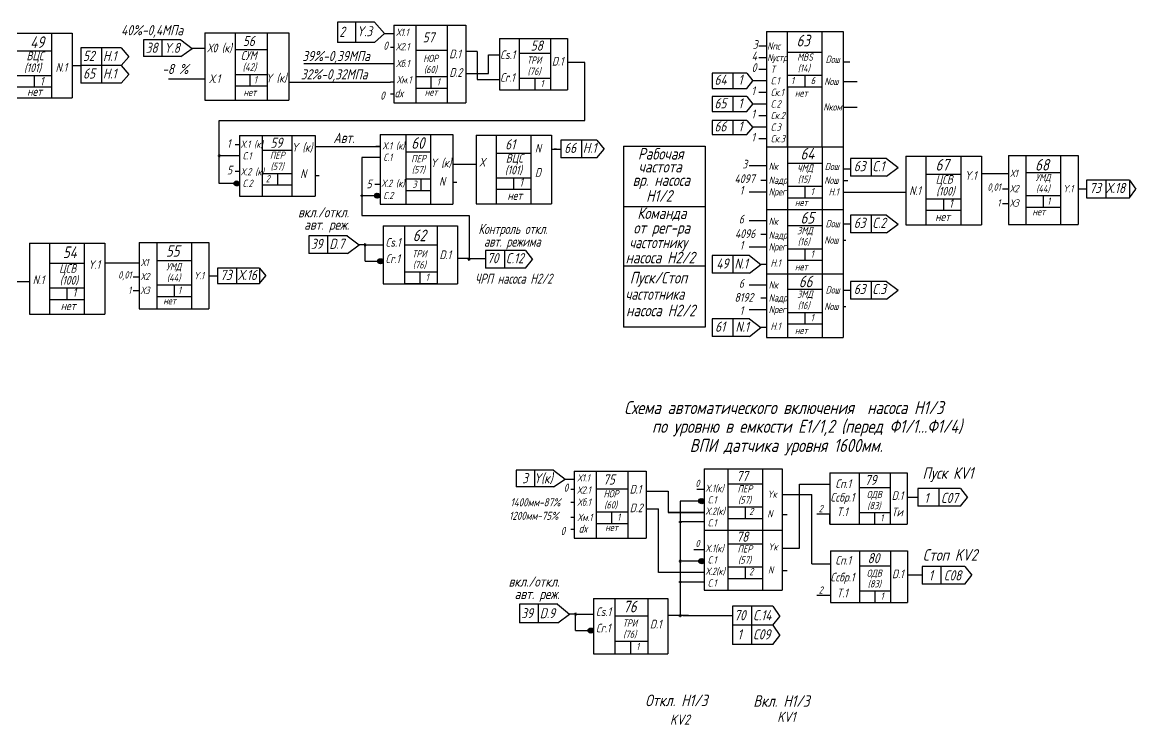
# Model space of a CAD drawing. Header units: millimetres. Extents: x -1319 to 706, y 709 to 3169.
# Drawn here: x -265.9 to 118.5, y 1019.6 to 1262.1 of the extents above; entities that cross this region are included whole.
import ezdxf

# ---------------------------------------------------------------- set-up
doc = ezdxf.new("R2010")
doc.units = ezdxf.units.MM
doc.layers.add('Предохр - 30', color=3, linetype='Continuous', lineweight=30)
doc.layers.add('Текст', color=7, linetype='Continuous', lineweight=50)
doc.styles.add('GOST тип А', font='GOST_A.TTF', dxfattribs={"oblique": 15})
doc.styles.add('АСУТП', font='GOST_A.TTF', dxfattribs={"oblique": 15, "height": 2.5})

msp = doc.modelspace()

# ---------------------------------------------------------------- hatches: boundary and pattern name
h = msp.add_hatch(color=7)
edge = h.paths.add_edge_path()
edge.add_arc((-197.88, 1216.03), 0.2, 0, 360)
for points in [[(-192.93, 1206.51, 1), (-190.95, 1206.51, 1)], [(-192.9, 1206.47, 1), (-190.92, 1206.47, 1)], [(-192.9, 1206.47, 1), (-190.92, 1206.47, 1)], [(-192.9, 1206.47, 1), (-190.92, 1206.47, 1)], [(-144.42, 1202.26, 1), (-142.44, 1202.26, 1)], [(-144.42, 1202.26, 1), (-142.44, 1202.26, 1)], [(-144.42, 1202.26, 1), (-142.44, 1202.26, 1)], [(-144.42, 1202.26, 1), (-142.44, 1202.26, 1)], [(-143.36, 1179.63, 1), (-141.38, 1179.63, 1)], [(-143.36, 1179.63, 1), (-141.38, 1179.63, 1)], [(-143.27, 1179.68, 1), (-141.29, 1179.68, 1)], [(-143.27, 1179.68, 1), (-141.29, 1179.68, 1)], [(-32.47, 1096.84, 1), (-30.49, 1096.84, 1)], [(-32.47, 1096.84, 1), (-30.49, 1096.84, 1)], [(-30.45, 1096.79, 1), (-32.21, 1096.79, 1)], [(-32.47, 1076.1, 1), (-30.49, 1076.1, 1)], [(-32.47, 1076.1, 1), (-30.49, 1076.1, 1)], [(-30.45, 1076.06, 1), (-32.21, 1076.06, 1)], [(-70.7, 1052.12, 1), (-68.72, 1052.12, 1)], [(-70.7, 1052.12, 1), (-68.72, 1052.12, 1)], [(-70.61, 1052.16, 1), (-68.63, 1052.16, 1)], [(-70.61, 1052.16, 1), (-68.63, 1052.16, 1)]]:
    msp.add_hatch(color=7).paths.add_polyline_path(points)
h = msp.add_hatch(color=7)
edge = h.paths.add_edge_path()
edge.add_arc((-147.55, 1185.29), 0.2, 0, 360)
h = msp.add_hatch(color=7)
edge = h.paths.add_edge_path()
edge.add_arc((-38.72, 1089.6), 0.2, 0, 360)
h = msp.add_hatch(color=7)
edge = h.paths.add_edge_path()
edge.add_arc((-38.72, 1076.06), 0.2, 0, 360)
h = msp.add_hatch(color=7)
edge = h.paths.add_edge_path()
edge.add_arc((-38.72, 1068.86), 0.2, 0, 360)
h = msp.add_hatch(color=7)
edge = h.paths.add_edge_path()
edge.add_arc((-74.85, 1057.78), 0.2, 0, 360)
h = msp.add_hatch(color=7)
edge = h.paths.add_edge_path()
edge.add_arc((-38.76, 1057.27), 0.2, 0, 360)

# ---------------------------------------------------------------- linework, layer by layer
at = {"color": 7}
for p, q in [((-144.24, 1262.12), (-157.1, 1262.12)), ((-157.1, 1262.12), (-157.1, 1255.17)), ((-150.81, 1262.12), (-150.81, 1255.17)), ((-144.24, 1262.12), (-140.78, 1258.24)), ((-130.03, 1261.09), (-130.03, 1234.3)), ((-119.16, 1261.09), (-119.16, 1234.3)), ((-255.76, 1258.41), (-255.76, 1236.05)), ((-192.44, 1258.47), (-192.44, 1235.23)), ((-181.37, 1258.47), (-181.37, 1235.23)), ((-173.85, 1258.47), (-173.85, 1243.47)), ((-144.24, 1255.17), (-140.78, 1258.24)), ((-140.78, 1258.24), (-137.59, 1258.24)), ((-1.7, 1219.16), (-1.7, 1258.93)), ((10.3, 1219.16), (10.3, 1258.93)), ((-231.74, 1253.26), (-245.72, 1253.26)), ((-245.72, 1253.26), (-245.72, 1247.18)), ((-231.74, 1253.26), (-245.72, 1253.26)), ((-238.53, 1253.26), (-238.53, 1247.18)), ((-231.74, 1253.26), (-229.08, 1250.22)), ((-211.18, 1256.06), (-224.03, 1256.06)), ((-224.03, 1256.06), (-224.03, 1250.31)), ((-217.75, 1256.06), (-217.75, 1250.31)), ((-211.18, 1256.06), (-207.2, 1253.02)), ((-144.24, 1255.17), (-157.1, 1255.17)), ((-137.59, 1253.4), (-138.73, 1253.4)), ((-94.29, 1256.57), (-94.29, 1238.79)), ((-83.55, 1256.57), (-83.55, 1238.79)), ((-8.94, 1253.85), (-11.63, 1253.85)), ((-267.76, 1252.27), (-255.76, 1252.27)), ((-231.74, 1247.18), (-229.08, 1250.22)), ((-211.18, 1250.31), (-224.03, 1250.31)), ((-211.18, 1250.31), (-207.2, 1253.02)), ((-202.83, 1253.02), (-207.2, 1253.02)), ((-192.44, 1252.77), (-181.37, 1252.77)), ((-130.03, 1252.5), (-119.16, 1252.5)), ((-108.82, 1252.03), (-112.8, 1252.03)), ((-108.82, 1252.03), (-108.82, 1242.41)), ((-104.98, 1250.83), (-101.07, 1250.83)), ((-104.98, 1244.48), (-104.98, 1250.83)), ((-94.29, 1251.49), (-83.55, 1251.49)), ((-8.94, 1249.85), (-11.63, 1249.85)), ((-1.7, 1251.85), (10.3, 1251.85)), ((-248.61, 1247.18), (-245.72, 1247.18)), ((-231.74, 1247.18), (-245.72, 1247.18)), ((-231.74, 1247.18), (-245.72, 1247.18)), ((-245.72, 1247.18), (-245.72, 1241.1)), ((-231.74, 1247.18), (-245.72, 1247.18)), ((-238.53, 1247.18), (-238.53, 1241.1)), ((-231.74, 1247.18), (-229.08, 1244.14)), ((-138.73, 1247.8), (-168.74, 1247.8)), ((-137.59, 1247.8), (-138.73, 1247.8)), ((-71.68, 1248.24), (-77.7, 1248.24)), ((-71.68, 1228.16), (-71.68, 1248.24)), ((-8.94, 1245.85), (-11.63, 1245.85)), ((17.55, 1248.45), (19.78, 1248.45)), ((-267.76, 1243.78), (-255.76, 1243.78)), ((-261.76, 1243.78), (-261.76, 1239.78)), ((-231.74, 1241.1), (-229.08, 1244.14)), ((-202.83, 1242.5), (-215.42, 1242.5)), ((-192.44, 1244.13), (-181.37, 1244.13)), ((-187.37, 1244.13), (-187.37, 1240.13)), ((-130.03, 1243.39), (-119.16, 1243.39)), ((-124.8, 1243.39), (-124.8, 1239.39)), ((-112.8, 1244.48), (-104.98, 1244.48)), ((-108.82, 1242.41), (-101.11, 1242.41)), ((-94.29, 1242.79), (-83.55, 1242.79)), ((-88.99, 1242.79), (-88.99, 1238.79)), ((-15.76, 1244.58), (-27.71, 1244.58)), ((-27.71, 1244.58), (-27.71, 1239.24)), ((-20.57, 1244.58), (-20.57, 1239.24)), ((-20.57, 1244.58), (-20.57, 1239.24)), ((-15.76, 1244.58), (-13.64, 1241.91)), ((-15.76, 1239.24), (-13.64, 1241.91)), ((-8.94, 1241.85), (-13.7, 1241.85)), ((-1.7, 1243.85), (10.3, 1243.85)), ((4.3, 1243.85), (4.3, 1239.85)), ((17.55, 1241.63), (22.3, 1241.63)), ((-267.76, 1239.83), (-255.76, 1239.83)), ((-231.74, 1241.1), (-245.72, 1241.1)), ((-192.44, 1240.13), (-181.37, 1240.13)), ((-173.85, 1241.41), (-138.73, 1241.41)), ((-137.59, 1241.41), (-138.73, 1241.41)), ((-130.03, 1239.39), (-119.16, 1239.39)), ((-94.29, 1238.79), (-83.55, 1238.79)), ((-27.71, 1239.24), (-15.76, 1239.24)), ((-8.94, 1237.85), (-11.63, 1237.85)), ((-1.7, 1239.85), (10.3, 1239.85)), ((-1.7, 1239.85), (-1.7, 1219.16)), ((-137.59, 1237.3), (-138.73, 1237.3)), ((-15.76, 1236.45), (-27.71, 1236.45)), ((-27.71, 1236.45), (-27.71, 1231.28)), ((-20.57, 1236.45), (-20.57, 1231.28)), ((-20.57, 1236.45), (-20.57, 1231.28)), ((-15.76, 1236.45), (-13.64, 1233.79)), ((-27.71, 1231.28), (-15.76, 1231.28)), ((-15.76, 1231.28), (-13.64, 1233.79)), ((-8.94, 1233.85), (-13.7, 1233.85)), ((17.55, 1232.81), (22.3, 1232.81)), ((-197.88, 1206.44), (-197.88, 1228.16)), ((-197.88, 1228.16), (-71.68, 1228.16)), ((-15.76, 1228.22), (-27.71, 1228.22)), ((-27.71, 1228.22), (-27.71, 1223.36)), ((-20.57, 1228.22), (-20.57, 1223.36)), ((-20.57, 1228.22), (-20.57, 1223.36)), ((-15.76, 1228.22), (-13.64, 1225.79)), ((-8.94, 1229.85), (-11.63, 1229.85)), ((-183.08, 1223.03), (-183.08, 1202.14)), ((-172.83, 1223.03), (-172.83, 1202.14)), ((-133.46, 1223.39), (-133.46, 1199.27)), ((-124.9, 1223.39), (-124.9, 1199.27)), ((-102.28, 1223.2), (-102.28, 1199.44)), ((-90.28, 1223.2), (-90.28, 1199.44)), ((-27.71, 1223.36), (-15.76, 1223.36)), ((-15.76, 1223.36), (-13.64, 1225.79)), ((-8.94, 1225.85), (-13.7, 1225.85)), ((-190.93, 1219.79), (-192.44, 1219.79)), ((-164.76, 1219.25), (-142.35, 1219.25)), ((-142.35, 1219.25), (-143.86, 1219.25)), ((-67.49, 1221.37), (-79.98, 1221.37)), ((-67.49, 1221.37), (-79.98, 1221.37)), ((-79.98, 1221.37), (-79.98, 1215.28)), ((-72.79, 1221.37), (-72.79, 1215.28)), ((-67.49, 1221.37), (-65.04, 1218.32)), ((-58.33, 1219.4), (-30.11, 1219.4)), ((-58.33, 1219.4), (-58.33, 1156.85)), ((-30.11, 1219.4), (-30.11, 1156.85)), ((-8.94, 1221.85), (-11.63, 1221.85)), ((-1.7, 1219.16), (-1.7, 1197.51)), ((10.3, 1219.16), (10.3, 1197.51)), ((-190.93, 1216.03), (-197.88, 1216.03)), ((-183.08, 1217.95), (-172.83, 1217.95)), ((-142.35, 1215.49), (-148.62, 1215.49)), ((-148.62, 1215.49), (-148.62, 1195.44)), ((-133.46, 1217.41), (-124.9, 1217.41)), ((-102.28, 1216.96), (-90.28, 1216.96)), ((-83.13, 1218.36), (-79.98, 1218.36)), ((-81.44, 1218.36), (-82.29, 1218.36)), ((-67.49, 1215.28), (-79.98, 1215.28)), ((-67.49, 1215.28), (-65.04, 1218.32)), ((32.48, 1215.04), (19.99, 1215.04)), ((32.48, 1215.04), (19.99, 1215.04)), ((19.99, 1215.04), (19.99, 1208.96)), ((27.18, 1215.04), (27.18, 1208.96)), ((32.48, 1215.04), (36.46, 1212)), ((46.1, 1215.91), (46.1, 1192.15)), ((58.1, 1215.91), (58.1, 1192.15)), ((80.59, 1216.09), (80.59, 1192.33)), ((92.59, 1216.09), (92.59, 1192.33)), ((-117.22, 1213.13), (-109.18, 1213.13)), ((-8.94, 1212.53), (-14.94, 1212.53)), ((-1.7, 1213.51), (10.3, 1213.51)), ((17.55, 1211.51), (19.99, 1211.51)), ((32.48, 1208.96), (36.46, 1212)), ((-190.93, 1210.61), (-192.44, 1210.61)), ((-190.93, 1210.39), (-190.93, 1210.39)), ((-183.08, 1209.95), (-172.83, 1209.95)), ((-177.72, 1209.95), (-177.72, 1205.95)), ((-164.75, 1209.19), (-163.37, 1209.19)), ((-133.46, 1208.03), (-124.9, 1208.03)), ((-128.26, 1208.03), (-128.26, 1204.03)), ((-102.28, 1208.47), (-90.28, 1208.47)), ((-96.28, 1208.47), (-96.28, 1204.47)), ((-8.94, 1207.51), (-10.89, 1207.51)), ((17.55, 1207.51), (19.08, 1207.51)), ((32.48, 1208.96), (19.99, 1208.96)), ((46.1, 1209.66), (58.1, 1209.66)), ((65.24, 1209.87), (68.14, 1209.87)), ((68.14, 1209.87), (74.64, 1209.87)), ((80.59, 1210.26), (92.59, 1210.26)), ((116.39, 1207.66), (101.54, 1207.66)), ((101.54, 1207.66), (101.54, 1201.48)), ((108.21, 1207.66), (108.21, 1201.48)), ((116.39, 1207.66), (118.52, 1204.55)), ((116.39, 1207.66), (116.39, 1201.48)), ((-190.93, 1206.44), (-197.88, 1206.44)), ((-190.93, 1206.42), (-190.88, 1206.42)), ((-190.93, 1206.42), (-190.88, 1206.42)), ((-190.93, 1206.42), (-190.88, 1206.42)), ((-190.93, 1206.42), (-190.88, 1206.42)), ((-183.08, 1205.95), (-172.83, 1205.95)), ((-146.62, 1206.27), (-146.58, 1206.27)), ((-146.62, 1206.27), (-146.58, 1206.27)), ((-144.22, 1206.27), (-142.35, 1206.27)), ((-133.46, 1204.03), (-124.9, 1204.03)), ((-117.22, 1206.87), (-115.84, 1206.87)), ((-102.28, 1204.51), (-90.28, 1204.51)), ((-8.94, 1203.51), (-14.94, 1203.51)), ((-1.7, 1205.51), (10.3, 1205.51)), ((4.3, 1205.51), (4.3, 1201.51)), ((17.55, 1203.51), (39.2, 1203.51)), ((72.53, 1204.61), (74.64, 1204.61)), ((98.59, 1204.61), (101.37, 1204.61)), ((116.39, 1201.48), (118.52, 1204.55)), ((-142.35, 1202.24), (-148.62, 1202.24)), ((-142.46, 1202.21), (-142.41, 1202.21)), ((-142.46, 1202.21), (-142.41, 1202.21)), ((-142.46, 1202.21), (-142.41, 1202.21)), ((-142.46, 1202.21), (-142.41, 1202.21)), ((-1.7, 1201.51), (10.3, 1201.51)), ((46.1, 1201.18), (58.1, 1201.18)), ((52.1, 1201.18), (52.1, 1197.18)), ((72.53, 1199.59), (74.64, 1199.59)), ((80.59, 1202.26), (92.59, 1202.26)), ((86.59, 1202.26), (86.59, 1198.26)), ((101.54, 1201.48), (116.39, 1201.48)), ((-30.11, 1198.45), (-58.33, 1198.45)), ((-1.7, 1197.51), (-1.7, 1153.32)), ((10.3, 1197.51), (10.3, 1153.32)), ((46.1, 1197.22), (58.1, 1197.22)), ((80.59, 1198.26), (92.59, 1198.26)), ((-148.62, 1195.44), (-111.66, 1195.44)), ((-133.92, 1191.83), (-133.92, 1171.79)), ((-122.61, 1191.83), (-122.61, 1171.79)), ((-111.66, 1195.44), (-111.66, 1180.53)), ((-8.94, 1193.54), (-14.94, 1193.54)), ((-1.7, 1191.94), (10.3, 1191.94)), ((17.55, 1192.51), (19.99, 1192.51)), ((32.48, 1195.48), (19.99, 1195.48)), ((32.48, 1195.48), (19.99, 1195.48)), ((19.99, 1195.48), (19.99, 1189.4)), ((27.18, 1195.48), (27.18, 1189.4)), ((32.48, 1195.48), (36.46, 1192.44)), ((32.48, 1189.4), (36.46, 1192.44)), ((-153.74, 1188.34), (-166.94, 1188.34)), ((-166.94, 1188.34), (-166.94, 1182.25)), ((-153.74, 1188.34), (-166.94, 1188.34)), ((-153.6, 1188.34), (-166.81, 1188.34)), ((-153.6, 1188.34), (-166.81, 1188.34)), ((-160.46, 1188.36), (-160.46, 1182.28)), ((-153.74, 1188.34), (-149.62, 1185.3)), ((-8.94, 1188.83), (-10.89, 1188.83)), ((32.48, 1189.4), (19.99, 1189.4)), ((-256.5, 1185.89), (-256.5, 1161.39)), ((-244.5, 1185.89), (-244.5, 1161.39)), ((-219.49, 1186.05), (-219.49, 1163.18)), ((-207.49, 1186.05), (-207.49, 1163.18)), ((-153.6, 1182.25), (-149.62, 1185.3)), ((-147.5, 1185.3), (-149.62, 1185.3)), ((-147.5, 1185.26), (-141.25, 1185.26)), ((-147.5, 1179.63), (-147.5, 1185.26)), ((-133.92, 1185.27), (-122.61, 1185.27)), ((-8.94, 1184.53), (-14.94, 1184.53)), ((17.55, 1186.89), (18.45, 1186.89)), ((-153.74, 1182.25), (-166.94, 1182.25)), ((-153.6, 1182.25), (-166.81, 1182.25)), ((-111.66, 1180.53), (-115.8, 1180.53)), ((-111.66, 1180.53), (-105.99, 1180.53)), ((-92.16, 1183.28), (-105.99, 1183.28)), ((-92.16, 1183.28), (-105.99, 1183.28)), ((-105.99, 1183.28), (-105.99, 1177.19)), ((-105.99, 1183.28), (-105.99, 1177.19)), ((-99.43, 1183.28), (-99.43, 1177.19)), ((-92.16, 1183.28), (-89.71, 1180.24)), ((-92.16, 1177.19), (-89.71, 1180.24)), ((-14.88, 1181.58), (-27.73, 1181.58)), ((-27.73, 1181.58), (-27.73, 1175.49)), ((-20.54, 1181.58), (-20.54, 1175.49)), ((-14.88, 1181.58), (-10.89, 1178.54)), ((-1.7, 1183.94), (10.3, 1183.94)), ((4.3, 1183.94), (4.3, 1179.94)), ((-256.5, 1178.9), (-244.5, 1178.9)), ((-237.35, 1179.11), (-234.46, 1179.11)), ((-234.46, 1179.11), (-225.44, 1179.11)), ((-219.49, 1179.87), (-207.49, 1179.87)), ((-183.94, 1177.26), (-198.54, 1177.26)), ((-198.54, 1177.26), (-198.54, 1171.97)), ((-191.88, 1177.26), (-191.88, 1171.97)), ((-183.94, 1177.26), (-181.82, 1174.53)), ((-183.94, 1177.26), (-183.94, 1171.97)), ((-147.5, 1179.63), (-141.25, 1179.63)), ((-141.39, 1179.58), (-141.34, 1179.58)), ((-141.39, 1179.58), (-141.34, 1179.58)), ((-141.3, 1179.63), (-141.25, 1179.63)), ((-141.3, 1179.63), (-141.25, 1179.63)), ((-92.16, 1177.19), (-105.99, 1177.19)), ((-30.11, 1177.95), (-58.33, 1177.95)), ((-30.11, 1177.95), (-58.33, 1177.95)), ((-14.88, 1175.49), (-10.89, 1178.54)), ((-8.94, 1178.54), (-10.89, 1178.54)), ((-1.7, 1179.94), (10.3, 1179.94)), ((-285.04, 1172.64), (-263.4, 1172.67)), ((-227.55, 1174.27), (-225.44, 1174.27)), ((-201.49, 1174.59), (-198.71, 1174.59)), ((-183.94, 1171.97), (-181.82, 1174.53)), ((-133.92, 1175.97), (-122.61, 1175.97)), ((-128.61, 1175.97), (-128.61, 1171.97)), ((-14.88, 1175.49), (-27.73, 1175.49)), ((32.48, 1172.65), (19.99, 1172.65)), ((32.48, 1172.65), (19.99, 1172.65)), ((19.99, 1172.65), (19.99, 1166.56)), ((27.18, 1172.65), (27.18, 1166.56)), ((32.48, 1172.65), (36.46, 1169.61)), ((-256.5, 1170.42), (-244.5, 1170.42)), ((-250.5, 1170.42), (-250.5, 1166.42)), ((-227.55, 1169.46), (-225.44, 1169.46)), ((-219.49, 1171.5), (-207.49, 1171.5)), ((-213.49, 1171.5), (-213.49, 1167.5)), ((-198.54, 1171.97), (-183.94, 1171.97)), ((-133.92, 1171.97), (-122.61, 1171.97)), ((-8.94, 1171.37), (-14.94, 1171.37)), ((-1.7, 1169.96), (10.3, 1169.96)), ((17.55, 1169.65), (19.99, 1169.65)), ((32.48, 1166.56), (36.46, 1169.61)), ((-256.5, 1166.46), (-244.5, 1166.46)), ((-219.49, 1167.5), (-207.49, 1167.5)), ((-8.94, 1166.88), (-10.89, 1166.88)), ((32.48, 1166.56), (19.99, 1166.56)), ((-8.94, 1162.88), (-14.94, 1162.88)), ((-1.7, 1161.96), (10.3, 1161.96)), ((4.3, 1161.96), (4.3, 1157.96)), ((17.55, 1163.96), (18.45, 1163.96)), ((-14.88, 1159.77), (-27.73, 1159.77)), ((-27.73, 1159.77), (-27.73, 1153.68)), ((-20.54, 1159.77), (-20.54, 1153.68)), ((-14.88, 1159.77), (-10.89, 1156.72)), ((-1.7, 1157.96), (10.3, 1157.96)), ((-30.11, 1156.85), (-58.33, 1156.85)), ((-14.88, 1153.68), (-27.73, 1153.68)), ((-14.88, 1153.68), (-10.89, 1156.72)), ((-8.94, 1156.72), (-10.89, 1156.72)), ((-82.49, 1107.47), (-95.34, 1107.47)), ((-95.34, 1107.47), (-95.34, 1101.72)), ((-89.06, 1107.47), (-89.06, 1101.72)), ((-82.49, 1107.47), (-78.5, 1104.43)), ((-67.75, 1107.15), (-67.75, 1084)), ((-56.88, 1107.15), (-56.88, 1084)), ((-22.28, 1107.99), (-22.28, 1086.83)), ((-10.28, 1107.99), (-10.28, 1086.83)), ((-82.49, 1101.72), (-78.5, 1104.43)), ((-78.5, 1104.43), (-75.31, 1104.43)), ((23, 1106.62), (23, 1088.84)), ((33.74, 1106.62), (33.74, 1088.84)), ((-82.49, 1101.72), (-95.34, 1101.72)), ((-75.31, 1100.85), (-76.45, 1100.85)), ((-67.75, 1101.09), (-56.88, 1101.09)), ((-30.45, 1100.78), (-33.06, 1100.78)), ((-22.28, 1102.83), (-10.28, 1102.83)), ((23, 1101.54), (33.74, 1101.54)), ((58.01, 1101.15), (43.32, 1101.15)), ((58.01, 1101.15), (43.32, 1101.15)), ((43.32, 1101.15), (43.32, 1095.07)), ((50.51, 1101.15), (50.51, 1095.07)), ((58.01, 1101.15), (60.46, 1098.11)), ((-75.31, 1096.3), (-76.45, 1096.3)), ((-30.45, 1096.79), (-38.72, 1096.79)), ((-30.5, 1096.79), (-30.45, 1096.79)), ((-30.5, 1096.79), (-30.45, 1096.79)), ((58.01, 1095.07), (60.46, 1098.11)), ((-67.75, 1093.09), (-56.88, 1093.09)), ((-62.52, 1093.09), (-62.52, 1089.09)), ((-50.52, 1094.18), (-46.25, 1094.18)), ((-30.45, 1092.93), (-38.8, 1092.93)), ((-22.28, 1094.83), (-10.28, 1094.83)), ((-16.28, 1094.83), (-16.28, 1090.83)), ((-1.83, 1092.08), (-3.56, 1092.08)), ((23, 1092.84), (33.74, 1092.84)), ((28.3, 1092.84), (28.3, 1088.84)), ((58.01, 1095.07), (43.32, 1095.07)), ((-75.31, 1091.11), (-76.45, 1091.11)), ((-67.75, 1089.09), (-56.88, 1089.09)), ((-30.45, 1089.6), (-38.8, 1089.6)), ((-22.28, 1090.83), (-10.28, 1090.83)), ((23, 1088.84), (33.74, 1088.84)), ((-75.31, 1087), (-76.45, 1087)), ((-22.28, 1086.83), (-22.28, 1066.1)), ((-10.28, 1086.83), (-10.28, 1066.1)), ((-22.28, 1082.1), (-10.28, 1082.1)), ((-30.45, 1080.04), (-34.05, 1080.04)), ((23.12, 1079.6), (23.12, 1061.82)), ((33.86, 1079.6), (33.86, 1061.82)), ((-30.45, 1076.06), (-38.72, 1076.06)), ((-30.5, 1076.06), (-30.45, 1076.06)), ((-30.5, 1076.06), (-30.45, 1076.06)), ((-22.28, 1074.1), (-10.28, 1074.1)), ((-16.28, 1074.1), (-16.28, 1070.1)), ((-1.83, 1072.7), (-3.56, 1072.7)), ((23.12, 1074.52), (33.86, 1074.52)), ((59.52, 1074.27), (44.83, 1074.27)), ((59.52, 1074.27), (44.83, 1074.27)), ((44.83, 1074.27), (44.83, 1068.19)), ((51.25, 1074.27), (51.25, 1068.19)), ((59.52, 1074.27), (61.97, 1071.23)), ((-30.45, 1072.15), (-38.8, 1072.15)), ((-30.45, 1068.86), (-38.72, 1068.86)), ((-22.28, 1070.1), (-10.28, 1070.1)), ((44.83, 1071.27), (39.71, 1071.27)), ((59.52, 1068.19), (61.97, 1071.23)), ((23.12, 1065.82), (33.86, 1065.82)), ((28.43, 1065.82), (28.43, 1061.82)), ((59.52, 1068.19), (44.83, 1068.19)), ((-81.08, 1061.19), (-94.28, 1061.19)), ((-94.28, 1061.19), (-94.28, 1054.74)), ((-81.08, 1061.19), (-94.28, 1061.19)), ((-80.95, 1061.19), (-94.15, 1061.19)), ((-80.95, 1061.19), (-94.15, 1061.19)), ((-87.81, 1061.21), (-87.81, 1054.77)), ((-81.08, 1061.19), (-76.96, 1057.78)), ((-61.26, 1063.21), (-61.26, 1044.03)), ((-49.95, 1063.21), (-49.95, 1044.03)), ((23.12, 1061.82), (33.86, 1061.82)), ((-80.95, 1054.74), (-76.96, 1057.78)), ((-74.85, 1057.78), (-76.96, 1057.78)), ((-74.85, 1057.75), (-68.6, 1057.75)), ((-74.85, 1052.12), (-74.85, 1057.75)), ((-61.26, 1057.15), (-49.95, 1057.15)), ((-35.94, 1057.27), (-43.14, 1057.27)), ((-37.83, 1057.27), (-20.65, 1057.27)), ((-6.81, 1060.56), (-20.65, 1060.56)), ((-6.81, 1060.56), (-20.65, 1060.56)), ((-20.65, 1060.56), (-20.65, 1053.94)), ((-20.65, 1060.56), (-20.65, 1053.94)), ((-14.09, 1060.56), (-14.09, 1053.94)), ((-6.81, 1060.56), (-4.36, 1056.98)), ((-81.08, 1054.74), (-94.28, 1054.74)), ((-80.95, 1054.74), (-94.15, 1054.74)), ((-6.81, 1053.94), (-20.65, 1053.94)), ((-6.81, 1053.94), (-20.65, 1053.94)), ((-6.81, 1053.94), (-20.65, 1053.94)), ((-20.65, 1053.94), (-20.65, 1047.32)), ((-20.65, 1053.94), (-20.65, 1047.32)), ((-14.09, 1053.94), (-14.09, 1047.32)), ((-6.81, 1053.94), (-4.36, 1056.98)), ((-6.81, 1053.94), (-4.36, 1050.36)), ((-74.85, 1052.12), (-68.6, 1052.12)), ((-68.73, 1052.07), (-68.68, 1052.07)), ((-68.73, 1052.07), (-68.68, 1052.07)), ((-68.65, 1052.12), (-68.6, 1052.12)), ((-68.65, 1052.12), (-68.6, 1052.12)), ((-6.81, 1047.32), (-4.36, 1050.36)), ((-61.26, 1048.46), (-49.95, 1048.46)), ((-55.95, 1048.46), (-55.95, 1044.2)), ((-6.81, 1047.32), (-20.65, 1047.32))]:
    msp.add_line(p, q, dxfattribs=at)
at = {"color": 7, "lineweight": 30}
for p, q in [((-137.59, 1261.09), (-112.8, 1261.09)), ((-137.59, 1261.09), (-137.59, 1234.3)), ((-112.8, 1261.09), (-112.8, 1234.3)), ((-274.66, 1258.41), (-248.61, 1258.41)), ((-248.61, 1258.41), (-248.61, 1236.05)), ((-202.83, 1258.47), (-173.85, 1258.47)), ((-202.83, 1258.47), (-202.83, 1235.23)), ((-173.85, 1258.47), (-173.85, 1235.23)), ((-8.94, 1258.93), (17.55, 1258.93)), ((-8.94, 1258.93), (-8.94, 1219.16)), ((17.55, 1258.93), (17.55, 1219.16)), ((-101.11, 1256.57), (-77.7, 1256.57)), ((-101.11, 1256.57), (-101.11, 1238.79)), ((-77.7, 1256.57), (-77.7, 1238.79)), ((-101.11, 1238.79), (-77.7, 1238.79)), ((-274.66, 1236.05), (-248.61, 1236.05)), ((-202.83, 1235.23), (-173.85, 1235.23)), ((-137.59, 1234.3), (-112.8, 1234.3)), ((-190.93, 1223.03), (-164.76, 1223.03)), ((-190.93, 1223.03), (-190.93, 1202.14)), ((-164.76, 1223.03), (-164.76, 1202.14)), ((-142.35, 1223.39), (-117.22, 1223.39)), ((-142.35, 1223.39), (-142.35, 1199.27)), ((-117.22, 1223.39), (-117.22, 1199.27)), ((-109.18, 1223.2), (-83.13, 1223.2)), ((-109.18, 1223.2), (-109.18, 1199.44)), ((-83.13, 1223.2), (-83.13, 1199.44)), ((-8.94, 1219.16), (17.55, 1219.16)), ((-8.94, 1219.16), (17.55, 1219.16)), ((-8.94, 1219.16), (17.55, 1219.16)), ((-8.94, 1219.16), (-8.94, 1197.51)), ((-8.94, 1219.16), (17.55, 1219.16)), ((-8.94, 1219.16), (17.55, 1219.16)), ((17.55, 1219.16), (17.55, 1197.51)), ((39.2, 1215.91), (65.24, 1215.91)), ((39.2, 1215.91), (39.2, 1192.15)), ((65.24, 1215.91), (65.24, 1192.15)), ((74.59, 1216.09), (98.59, 1216.09)), ((74.59, 1216.09), (98.59, 1216.09)), ((74.59, 1216.09), (74.59, 1192.33)), ((98.59, 1216.09), (98.59, 1192.33)), ((-190.93, 1202.14), (-164.76, 1202.14)), ((-109.18, 1199.44), (-83.13, 1199.44)), ((-142.35, 1199.27), (-117.22, 1199.27)), ((-8.94, 1197.51), (17.55, 1197.51)), ((-8.94, 1197.51), (17.55, 1197.51)), ((-8.94, 1197.51), (-8.94, 1175.3)), ((17.55, 1197.51), (17.55, 1175.3)), ((-141.3, 1191.83), (-115.68, 1191.83)), ((-141.3, 1191.83), (-141.3, 1171.79)), ((-115.68, 1191.83), (-115.68, 1171.79)), ((39.2, 1192.15), (65.24, 1192.15)), ((74.59, 1192.33), (98.59, 1192.33)), ((74.59, 1192.33), (98.59, 1192.33)), ((-263.4, 1185.89), (-237.35, 1185.89)), ((-263.4, 1185.89), (-263.4, 1161.39)), ((-237.35, 1185.89), (-237.35, 1161.39)), ((-225.49, 1186.05), (-201.49, 1186.05)), ((-225.49, 1186.05), (-201.49, 1186.05)), ((-225.49, 1186.05), (-225.49, 1163.18)), ((-201.49, 1186.05), (-201.49, 1163.18)), ((-8.94, 1175.3), (17.55, 1175.3)), ((-8.94, 1175.3), (17.55, 1175.3)), ((-8.94, 1175.3), (-8.94, 1153.32)), ((17.55, 1175.3), (17.55, 1153.32)), ((-141.3, 1171.79), (-115.68, 1171.79)), ((-263.4, 1161.39), (-237.35, 1161.39)), ((-225.49, 1163.18), (-201.49, 1163.18)), ((-225.49, 1163.18), (-201.49, 1163.18)), ((-8.94, 1153.32), (17.55, 1153.32)), ((-75.31, 1107.15), (-50.52, 1107.15)), ((-75.31, 1107.15), (-75.31, 1084)), ((-50.52, 1107.15), (-50.52, 1084)), ((-30.45, 1107.99), (-3.56, 1107.99)), ((-30.45, 1107.99), (-30.45, 1086.83)), ((-3.56, 1107.99), (-3.56, 1086.83)), ((12.9, 1106.62), (39.59, 1106.62)), ((12.9, 1106.62), (12.9, 1088.84)), ((39.59, 1106.62), (39.59, 1088.84)), ((12.9, 1088.84), (39.59, 1088.84)), ((-30.45, 1086.83), (-3.56, 1086.83)), ((-30.45, 1086.83), (-3.56, 1086.83)), ((-30.45, 1086.83), (-30.45, 1066.1)), ((-3.56, 1086.83), (-3.56, 1066.1)), ((-75.31, 1084), (-50.52, 1084)), ((13.18, 1079.6), (39.71, 1079.6)), ((13.18, 1079.6), (13.18, 1061.82)), ((39.71, 1079.6), (39.71, 1061.82)), ((-30.45, 1066.1), (-3.56, 1066.1)), ((-30.45, 1066.1), (-3.56, 1066.1)), ((-68.64, 1063.21), (-43.03, 1063.21)), ((-68.64, 1063.21), (-68.64, 1044.03)), ((-43.03, 1063.21), (-43.03, 1044.03)), ((13.18, 1061.82), (39.71, 1061.82)), ((-68.64, 1044.03), (-43.03, 1044.03))]:
    msp.add_line(p, q, dxfattribs=at)
for p, q in [((-50.52, 1100.26), (-42.93, 1100.26)), ((-42.93, 1100.26), (-42.93, 1092.93)), ((2.47, 1097.01), (2.47, 1102.67)), ((2.47, 1102.67), (12.9, 1102.67)), ((-38.72, 1096.79), (-38.72, 1068.86)), ((-3.56, 1099.1), (6.71, 1099.1)), ((2.47, 1080.61), (2.47, 1097.01)), ((6.71, 1075.16), (6.71, 1099.1)), ((39.59, 1098.15), (43.32, 1098.15)), ((-46.25, 1072.15), (-46.25, 1094.18)), ((-38.72, 1092.93), (-42.93, 1092.93)), ((-42.93, 1092.93), (-30.45, 1092.93)), ((12.9, 1092.29), (8.45, 1092.29)), ((12.9, 1088.84), (12.9, 1092.29)), ((-3.56, 1080.61), (2.47, 1080.61)), ((6.71, 1075.16), (13.18, 1075.16)), ((-38.72, 1072.15), (-46.25, 1072.15)), ((-38.72, 1068.86), (-38.72, 1057.27)), ((12.9, 1064.19), (8.45, 1064.19))]:
    msp.add_line(p, q)
at = {"color": 7, "lineweight": 60}
for centre in [(-197.88, 1216.03), (-148.62, 1202.24), (-147.55, 1185.29), (-111.66, 1180.33), (-38.72, 1089.6), (-38.72, 1076.06), (-38.72, 1068.86), (-74.85, 1057.78), (-38.76, 1057.27)]:
    msp.add_circle(centre, 0.2, dxfattribs=at)
at = {"color": 7, "lineweight": 30}
for centre in [(-191.93, 1206.47), (-191.93, 1206.47), (-191.93, 1206.47), (-191.93, 1206.47), (-191.93, 1206.47), (-191.93, 1206.47), (-191.75, 1206.44), (-191.75, 1206.44), (-191.75, 1206.44), (-191.75, 1206.44), (-143.46, 1202.26), (-143.46, 1202.26), (-143.46, 1202.26), (-143.46, 1202.26), (-143.46, 1202.26), (-143.46, 1202.26), (-143.28, 1202.22), (-143.28, 1202.22), (-143.28, 1202.22), (-143.28, 1202.22), (-142.39, 1179.63), (-142.39, 1179.63), (-142.39, 1179.63), (-142.31, 1179.68), (-142.31, 1179.68), (-142.31, 1179.68), (-142.21, 1179.6), (-142.21, 1179.6), (-142.13, 1179.64), (-142.13, 1179.64), (-31.51, 1096.84), (-31.51, 1096.84), (-31.51, 1096.84), (-31.33, 1096.81), (-31.33, 1096.81), (-31.51, 1076.1), (-31.51, 1076.1), (-31.51, 1076.1), (-31.33, 1076.07), (-31.33, 1076.07), (-69.74, 1052.12), (-69.74, 1052.12), (-69.74, 1052.12), (-69.65, 1052.16), (-69.65, 1052.16), (-69.65, 1052.16), (-69.56, 1052.09), (-69.56, 1052.09), (-69.47, 1052.13), (-69.47, 1052.13)]:
    msp.add_circle(centre, 0.825, dxfattribs=at)
at = {"color": 7}
for centre in [(-31.33, 1096.79), (-31.33, 1076.06)]:
    msp.add_circle(centre, 0.88, dxfattribs=at)

# ---------------------------------------------------------------- texts
at = {"color": 7, "style": 'АСУТП', "oblique": 15}
for s, height, p in [('D.2', 3, (-118.46, 1243.28)), ('1', 2.5, (-122.8, 1240.29)), ('dх', 2.8, (-137.39, 1236.22)), ('нет', 2.5, (-126.93, 1236.8)), ('D.2', 3, (-56.18, 1092.98)), ('1', 2.5, (-60.52, 1090)), ('dх', 2.8, (-73.81, 1085.93)), ('нет', 2.5, (-64.65, 1086.51))]:
    msp.add_text(s, height=height, dxfattribs=at).set_placement(p)
at = {"layer": 'Предохр - 30', "color": 7, "lineweight": -3, "style": 'GOST тип А', "oblique": 15}
for s, p in [('KV2', (-42.28, 1019.61)), ('KV1', (-5.23, 1020.58))]:
    msp.add_text(s, height=3.5, dxfattribs=at).set_placement(p)
at = {"layer": 'Текст', "color": 7, "lineweight": 15, "style": 'GOST тип А', "oblique": 15}
for s, height, p in [('40%%%-0,4МПа ', 3.5, (-231.76, 1257.63)), ('49', 4, (-263.13, 1253.24)), ('56', 3.5, (-189.73, 1253.89)), ('2', 3.5, (-156.42, 1257.09)), ('Y.3', 3.456, (-150.4, 1257.3)), ('63', 4, (1.42, 1253.8)), ('38', 3.5, (-223.28, 1251.56)), ('Y.8', 3.456, (-216.92, 1251.56)), ('Х0 (к) ', 3, (-202.09, 1251.74)), ('58', 3.5, (-90.36, 1252.32)), ('3', 3, (-13.72, 1252.95)), ('Nпс', 2.5, (-8.73, 1252.68)), ('ВЦС', 3, (-264.43, 1248.99)), ('52', 3.5, (-244.93, 1248.77)), ('H.1', 3.456, (-238, 1248.77)), ('СУМ', 3, (-190.45, 1249.14)), ('Сs.1', 3, (-100.9, 1249.42)), ('ТРИ', 2.5, (-91.66, 1247.8)), ('D.1', 3, (-83.05, 1247.16)), ('4', 3, (-14.09, 1248.95)), ('Nустр', 2.5, (-8.73, 1248.68)), ('MBS', 2.5, (1.63, 1248.86)), ('Dош', 2.5, (11.44, 1248.08)), ('(101)', 3, (-265.26, 1244.91)), ('N.1', 3, (-254.39, 1245.05)), ('65', 3.5, (-244.88, 1242.69)), ('H.1', 3.456, (-238, 1242.69)), ('     -8 %%%', 3.5, (-226.53, 1244.23)), ('(42)', 2.7, (-189.84, 1245.3)), ('     32%%%-0,32МПа', 3.5, (-178.7, 1242.4)), ('(76)', 2.5, (-91.45, 1243.96)), ('0', 3, (-14.07, 1244.95)), ('Т', 2.5, (-7.49, 1244.68)), ('(14)', 2.5, (1.83, 1245.02)), ('1', 3, (-259.76, 1240.28)), ('Х.1', 3, (-201.38, 1241.12)), ('1', 2.5, (-185.94, 1241.04)), ('Y (к)', 3, (-181.84, 1241.38)), ('Сr.1', 3, (-100.9, 1241.56)), ('1', 2.5, (-86.99, 1239.7)), ('64', 3.5, (-26.91, 1240.53)), ('1', 3.5, (-18.69, 1240.53)), ('С.1', 2.5, (-7.49, 1240.68)), ('1', 2.5, (-0.49, 1240.76)), ('6', 2.5, (6.29, 1240.76)), ('Nош', 2.5, (11, 1240.46)), ('нет', 3, (-264.2, 1236.72)), ('нет', 2.5, (-189.51, 1236.7)), ('1', 3, (-14.16, 1236.95)), ('Ск.1', 2.5, (-7.49, 1236.68)), ('нет', 2.5, (0.85, 1236.42)), ('65', 3.5, (-26.91, 1232.41)), ('1', 3.5, (-18.69, 1232.41)), ('С.2', 2.5, (-7.49, 1232.68)), ('Nком', 2.5, (10.66, 1231.64)), ('1', 3, (-14.16, 1228.95)), ('Ск.2', 2.5, (-7.49, 1228.68)), ('66', 3.5, (-26.91, 1224.41)), ('1', 3.5, (-18.69, 1224.41)), ('С.3', 2.5, (-7.49, 1224.68)), ('Авт.', 3.5, (-158.47, 1220.46)), ('60', 4, (-131.6, 1218.43)), ('1', 3, (-14.16, 1220.95)), ('Ск.3', 2.5, (-7.49, 1220.68)), ('1', 3, (-195.22, 1218.76)), ('Х.1 (к) ', 2.5, (-190.45, 1218.77)), ('59', 3.5, (-180.22, 1218.77)), ('Y (к)', 3, (-172.91, 1217.44)), ('Х.1 (к) ', 2.5, (-141.49, 1218.24)), ('61', 3.5, (-99.16, 1218.22)), ('N', 3, (-88.91, 1217.13)), ('66', 3.5, (-78.78, 1217.01)), ('H.1', 3.5, (-72.35, 1217.01)), ('64', 4, (2.79, 1214.73)), ('С.1', 2.5, (-189.81, 1214.77)), ('ПЕР', 2.5, (-180.39, 1214.95)), ('С.1', 2.5, (-141.23, 1214.24)), ('ПЕР', 2.5, (-131.63, 1213.81)), ('Y (к)', 3, (-124.98, 1212.09)), ('Х', 3, (-108.06, 1212.29)), ('ВЦС', 3, (-98.95, 1213.68)), ('67', 4, (49.4, 1210.92)), ('68', 4, (83.78, 1210.91)), ('5', 3, (-195.22, 1209.58)), ('Х.2 (к) ', 2.5, (-190.45, 1209.27)), ('(57)', 2.5, (-180.18, 1211.12)), ('N', 3, (-169.95, 1208.33)), ('(57)', 2.5, (-131.43, 1209.97)), ('(101)', 3, (-99.24, 1209.6)), ('D', 3, (-88.91, 1208.76)), ('3', 3, (-17.32, 1211.63)), ('Nк', 2.5, (-8.2, 1211.14)), ('ЧМД', 2.5, (1.63, 1210.52)), ('Dош', 2.5, (11.14, 1211.08)), ('63', 3.5, (21.19, 1210.69)), ('С.1', 3.5, (27.62, 1210.69)), ('Х1', 2.5, (75.13, 1208.7)), ('С.2', 2.5, (-189.81, 1205.27)), ('2', 2.5, (-181.86, 1206.85)), ('5', 3, (-147.04, 1204.8)), ('Х.2 (к) ', 2.5, (-141.87, 1205.29)), ('3', 2.5, (-131.24, 1204.94)), ('N', 3, (-122.01, 1205.69)), ('1', 3, (-94.28, 1205.38)), ('4097', 3, (-20, 1206.61)), ('Nадр', 2.5, (-8.2, 1206.34)), ('(15)', 2.5, (1.83, 1206.68)), ('Nош', 2.5, (11, 1206.34)), ('ЦСВ', 3, (49.43, 1206.38)), ('Y.1', 3, (59.47, 1207.73)), ('УМД', 2.5, (83.92, 1207.27)), ('С.2', 2.5, (-141.23, 1201.07)), ('1', 3, (-18.21, 1202.61)), ('Nрег', 2.5, (-8.2, 1202.34)), ('1', 2.5, (6.29, 1202.42)), ('Н.1', 2.5, (12.49, 1202.34)), ('N.1', 3, (40.32, 1202.49)), ('(100)', 3, (49.63, 1202.3)), ('0,01', 2.5, (67.3, 1203.98)), ('Х2', 2.5, (75.06, 1203.44)), ('(44)', 2.5, (84.12, 1203.43)), ('Y.1', 2.5, (93.41, 1203.42)), ('73', 3.5, (102.52, 1203.17)), ('Х.18', 3.5, (108.29, 1203.17)), ('нет', 3, (-98.41, 1200.8)), ('нет', 2.5, (0.85, 1198.67)), ('1', 3, (54.09, 1198.09)), ('1', 2.5, (70.74, 1198.53)), ('Х3', 2.5, (75.05, 1198.46)), ('1', 2.5, (87.94, 1199.1)), ('вкл./откл.', 3.5, (-170.67, 1194.79)), ('6', 3, (-18.5, 1192.65)), ('65', 4, (2.79, 1192.61)), ('нет', 3, (49.28, 1193.5)), ('нет', 2.5, (82.85, 1195.47)), ('авт. реж.', 3.5, (-168.58, 1190.48)), ('Nк', 2.5, (-8.2, 1192.16)), ('Dош', 2.5, (11.44, 1191.34)), ('63', 3.5, (21.19, 1191.13)), ('С.2', 3.5, (27.62, 1191.13)), ('62', 4, (-131.06, 1186.53)), ('4096', 3, (-19.84, 1187.63)), ('Nадр', 2.5, (-8.2, 1187.36)), ('ЗМД', 2.5, (1.63, 1188.94)), ('(16)', 2.5, (1.83, 1185.11)), ('Nош', 2.5, (11, 1185.71)), ('54', 4, (-251.87, 1180.72)), ('55', 4, (-216.3, 1181.16)), ('39', 3.456, (-166.26, 1183.9)), ('D.7', 3.456, (-159.89, 1183.9)), ('Сs.1', 3, (-140.48, 1184.64)), ('1', 3, (-18.21, 1183.63)), ('Nрег', 2.5, (-8.2, 1183.36)), ('Х1', 2.5, (-224.95, 1177.94)), ('Сr.1', 3, (-140.48, 1179.01)), ('ТРИ', 2.5, (-131.28, 1180.98)), ('D.1', 3, (-121.87, 1180.34)), ('70', 3.5, (-105.42, 1178.92)), ('C.12', 3.5, (-98.99, 1178.92)), ('49', 3.5, (-26.28, 1177.08)), ('N.1', 3.456, (-20.01, 1177.08)), ('Н.1', 2.5, (-7.57, 1177.74)), ('1', 2.5, (6.29, 1180.85)), ('ЦСВ', 3, (-253.17, 1175.62)), ('Y.1', 3, (-243.13, 1176.97)), ('УМД', 2.5, (-216.16, 1176.51)), ('73', 3.5, (-197.56, 1173.15)), ('Х.16', 3.5, (-191.4, 1173.15)), ('(76)', 2.5, (-131.07, 1177.14)), ('нет', 2.5, (0.85, 1176.46)), ('N.1', 3, (-262.28, 1171.73)), ('(100)', 3, (-252.96, 1171.54)), ('0,01', 2.5, (-232.78, 1173.64)), ('Х2', 2.5, (-225.02, 1173.1)), ('(44)', 2.5, (-215.96, 1172.67)), ('Y.1', 2.5, (-206.67, 1173.4)), ('1', 2.5, (-126.61, 1172.88)), ('6', 3, (-18.5, 1170.48)), ('Nк', 2.5, (-8.2, 1170.2)), ('66', 4, (2.2, 1170.63)), ('1', 3, (-248.5, 1167.33)), ('1', 2.5, (-229.34, 1168.4)), ('Х3', 2.5, (-225.03, 1168.33)), ('1', 2.5, (-212.14, 1168.34)), ('8192', 3, (-20, 1165.64)), ('ЗМД', 2.5, (1.63, 1166.97)), ('Dош', 2.5, (11.44, 1168.47)), ('63', 3.5, (21.19, 1168.29)), ('С.3', 3.5, (27.62, 1168.29)), ('нет', 3, (-252.63, 1162.74)), ('нет', 2.5, (-217.23, 1164.71)), ('Nадр', 2.5, (-8.2, 1165.71)), ('(16)', 2.5, (1.83, 1163.13)), ('Nош', 2.5, (11, 1162.79)), ('1', 3, (-18.21, 1161.1)), ('Nрег', 2.5, (-8.2, 1161.71)), ('1', 2.5, (6.29, 1158.87)), ('61', 3.5, (-26.7, 1155.27)), ('N.1', 3.456, (-19.66, 1155.27)), ('Н.1', 2.5, (-7.57, 1155.93)), ('нет', 2.5, (0.85, 1154.49)), ('Cхема автоматического включения  насоса Н1/3 ', 4.5, (-58.21, 1126.84)), ('по уровню в емкости Е1/1,2 (перед Ф1/1...Ф1/4)  ', 4.5, (-48.48, 1120.38)), ('  ВПИ датчика уровня 1600мм. ', 4.5, (-40.08, 1113.78)), ('77', 3.5, (-19.35, 1103.66)), ('3', 3.5, (-93.32, 1102.98)), ('Y(к)', 3.456, (-89.29, 1102.98)), ('0', 2.5, (-33.51, 1101.68)), ('Сп.1', 3, (14.83, 1101.32)), ('Сп.1', 3, (14.83, 1101.32)), ('79', 3.5, (24.97, 1102.37)), ('Х.1(к)', 2.5, (-29.99, 1100)), ('ПЕР', 2.5, (-18.95, 1099.8)), ('Yк', 2.5, (-8.69, 1097.95)), ('Сcбр.1', 3, (13.12, 1096.63)), ('Сcбр.1', 3, (13.12, 1096.63)), ('ОДВ', 2.5, (25.63, 1097.85)), ('D.1', 3, (34.24, 1097.21)), ('1', 3.5, (45.53, 1096.16)), ('C07', 3.5, (51.22, 1096.16)), ('С.1', 2.5, (-29.26, 1096)), ('(57)', 2.5, (-18.75, 1095.96)), ('(83)', 2.5, (25.84, 1094.01)), ('Х.2(к)', 2.5, (-29.99, 1092.09)), ('2', 2.5, (-14.95, 1091.97)), ('N', 2.5, (-8.69, 1091.19)), ('2', 2.5, (9.06, 1092.96)), ('T.1', 3, (15.26, 1091.61)), ('T.1', 3, (15.26, 1091.61)), ('1', 2.5, (30.3, 1089.75)), ('Ти', 3, (34.24, 1091.55)), ('С.1', 2.5, (-29.26, 1088.05)), ('78', 3.5, (-19.35, 1082.78)), ('0', 2.5, (-33.51, 1080.94)), ('Х.1(к)', 2.5, (-29.99, 1079.26)), ('ПЕР', 2.5, (-18.95, 1079.06)), ('Yк', 2.5, (-8.43, 1079.76)), ('С.1', 2.5, (-29.26, 1075.26)), ('(57)', 2.5, (-18.75, 1075.23)), ('Сп.1', 3, (14.83, 1074.88)), ('80', 3.5, (25.96, 1075.35)), ('Х.2(к)', 2.5, (-29.99, 1071.35)), ('2', 2.5, (-14.95, 1071.23)), ('N', 2.5, (-8.43, 1071.81)), ('ОДВ', 2.5, (25.63, 1070.69)), ('D.1', 3, (34.36, 1070.19)), ('1', 3.5, (47.04, 1069.41)), ('C08', 3.5, (52.22, 1069.41)), ('вкл./откл.', 3.5, (-98.01, 1067.28)), ('С.1', 2.5, (-29.26, 1067.31)), ('Сcбр.1', 3, (13.12, 1069.06)), ('(83)', 2.5, (25.96, 1066.99)), ('авт. реж.', 3.5, (-95.93, 1062.97)), ('2', 2.5, (9.06, 1064.86)), ('T.1', 3, (15.26, 1063.59)), ('1', 2.5, (30.42, 1062.73)), ('76', 4, (-58.41, 1058.41)), ('39', 3.456, (-93.6, 1056.39)), ('D.9', 3.456, (-87.24, 1056.39)), ('Сs.1', 3, (-67.82, 1057.13)), ('70', 3.5, (-20.08, 1055.67)), ('C.14', 3.5, (-13.65, 1055.67)), ('Сr.1', 3, (-67.82, 1051.5)), ('ТРИ', 2.5, (-58.62, 1053.46)), ('D.1', 3, (-49.21, 1052.83)), ('(76)', 2.5, (-58.42, 1049.63)), ('1', 3.5, (-18.94, 1049.05)), ('C09', 3.5, (-13.65, 1049.05)), ('1', 2.5, (-53.96, 1045.36)), ('Откл. Н1/3', 4, (-50.84, 1026.01)), ('Вкл. Н1/3', 4, (-13.52, 1025.79))]:
    msp.add_text(s, height=height, dxfattribs=at).set_placement(p)
at = {"layer": 'Текст', "color": 7, "style": 'GOST тип А', "oblique": 15}
for s, height, p in [('Х1.1', 2.5, (-136.84, 1257.39)), ('57', 3.5, (-127.66, 1255.16)), ('0', 2.8, (-141.24, 1252.63)), ('Х2.1', 2.5, (-136.91, 1252.44)), ('39%%%-0,39МПа', 3.5, (-169.24, 1248.7)), ('HОР', 2.5, (-127.47, 1248.39)), ('D.1', 3, (-118.49, 1249.69)), ('Хб.1', 2.5, (-136.82, 1246.64)), ('(60)', 2.5, (-127.26, 1244.56)), ('Хм.1', 2.5, (-136.62, 1241.05)), ('0', 2.8, (-142.32, 1235.4)), ('Х1.1', 2.5, (-74.29, 1103.58)), ('75', 3.5, (-65.37, 1102.52)), ('0', 2.8, (-78.96, 1100.07)), ('Х2.1', 2.5, (-74.35, 1099.37)), ('HОР', 2.5, (-65.19, 1098.1)), ('D.1', 3, (-56.21, 1099.39)), ('1400мм-87%%%', 2.8, (-97.34, 1095)), ('Хб.1', 2.5, (-74.26, 1095.21)), ('(60)', 2.5, (-64.98, 1094.26)), ('1200мм-75%%%', 2.8, (-97.83, 1090.33)), ('Хм.1', 2.5, (-74.2, 1089.94)), ('0', 2.8, (-80.04, 1085.11))]:
    msp.add_text(s, height=height, dxfattribs=at).set_placement(p)
at = {"layer": 'Текст', "color": 7, "linetype": 'Continuous', "lineweight": 15, "style": 'GOST тип А', "oblique": 15}
for s, p in [('Рабочая ', (-53.33, 1214.72)), ('частота ', (-53.16, 1210.26)), ('вр. насоса', (-55.18, 1205.63)), ('Н1/2', (-50.52, 1200.18)), ('Команда', (-53.57, 1194.2)), (' от рег-ра', (-56.96, 1189.17)), ('насоса Н2/2', (-57.6, 1178.89)), ('Пуск/Стоп', (-56.14, 1171.94)), ('насоса Н2/2', (-57.43, 1160.63)), ('Пуск КV1', (44.9, 1104.49)), ('Cтоп KV2', (44.9, 1076.24))]:
    msp.add_text(s, height=4, dxfattribs=at).set_placement(p)
at = {"layer": 'Текст', "color": 7, "lineweight": 15, "style": 'GOST тип А', "oblique": 15, "width": 0.9}
for s, p in [('Контроль откл.  ', (-108.41, 1189.03)), ('авт. режима ', (-106.48, 1184.65)), ('ЧРП насоса Н2/2', (-109.62, 1171.85))]:
    msp.add_text(s, height=3.5, dxfattribs=at).set_placement(p)
at = {"layer": 'Текст', "color": 7, "linetype": 'Continuous', "lineweight": 15, "style": 'GOST тип А', "oblique": 15, "width": 0.9}
for s, p in [('частотнику', (-56.31, 1184.12)), ('частотника', (-57.65, 1166.3))]:
    msp.add_text(s, height=4, dxfattribs=at).set_placement(p)

doc.saveas('drawing.dxf')
